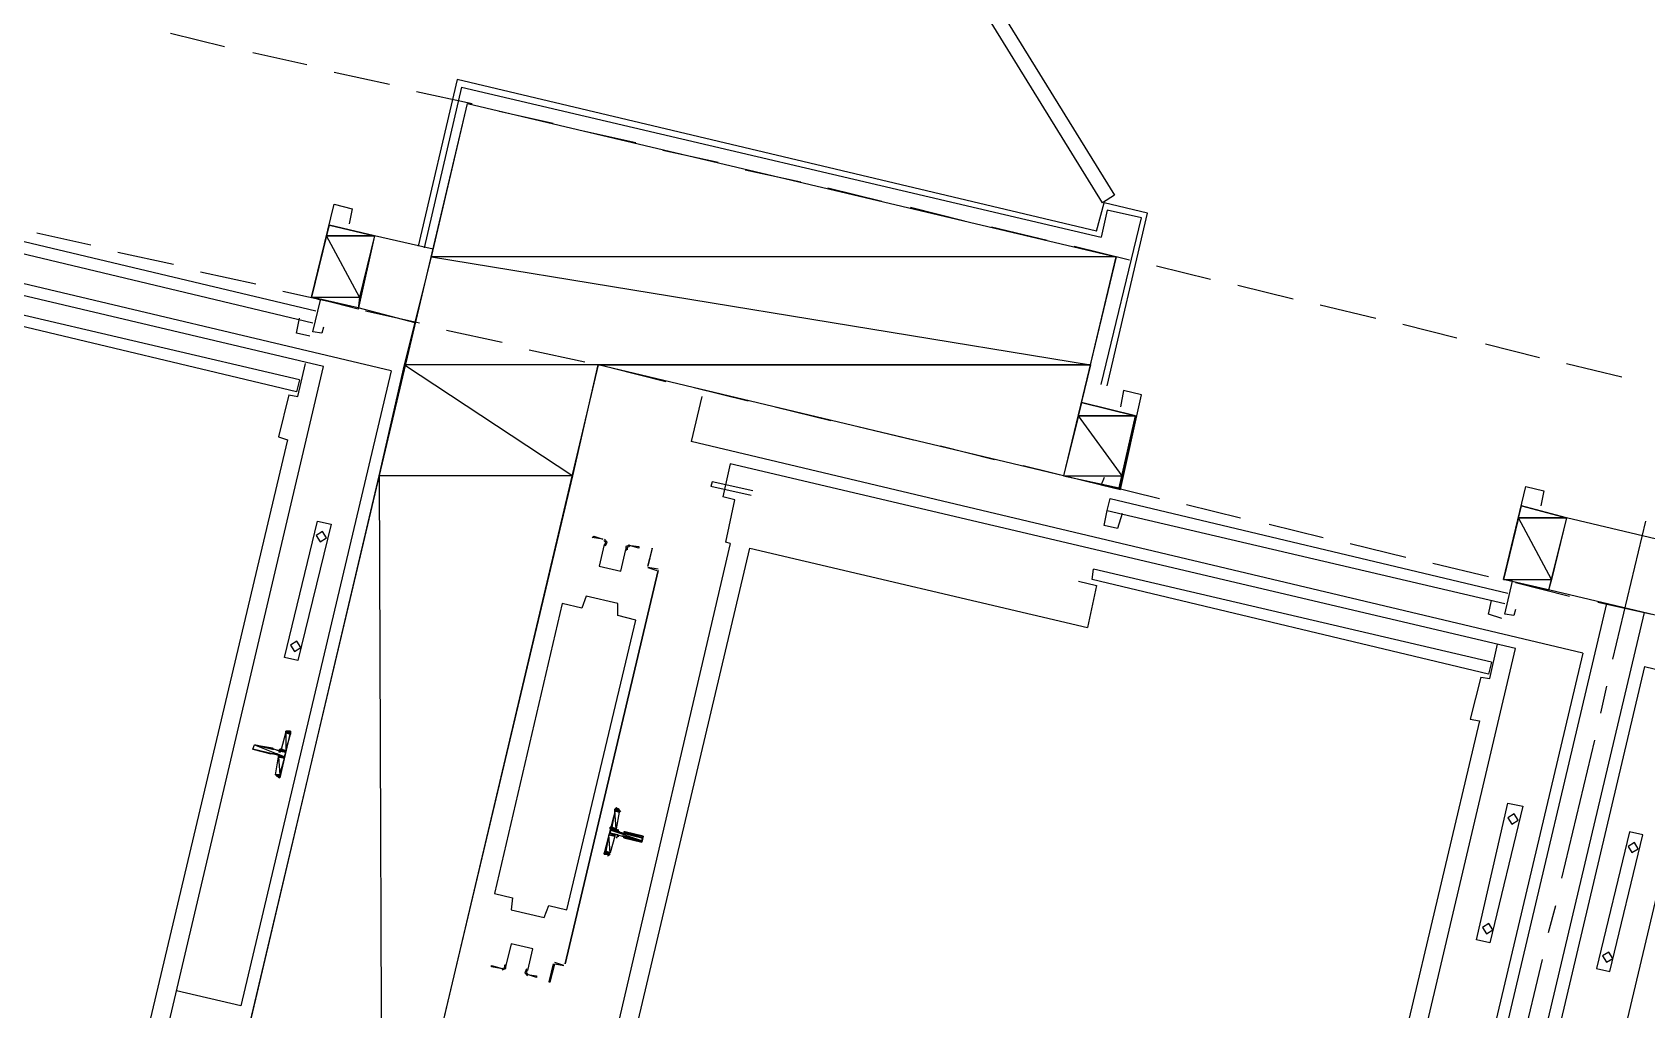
# Model space of a CAD drawing. Header units: feet. Extents: x -84 to 198, y -22 to 181.
# Drawn here: x 54.96 to 69.3, y 57.89 to 66.57 of the extents above; entities that cross this region are included whole.
import ezdxf

# ---------------------------------------------------------------- set-up
doc = ezdxf.new("R2010")
doc.units = ezdxf.units.FT
for name, color, linetype in [('A-LINEA', 7, 'CONTINUOUS'), ('A-LINEA-FINA', 9, 'CONTINUOUS'), ('A-MURO-CONCRETO', 8, 'CONTINUOUS')]:
    doc.layers.add(name, color=color, linetype=linetype)

msp = doc.modelspace()

# ---------------------------------------------------------------- linework, layer by layer
at = {"layer": 'A-LINEA'}
for p, q in [((56.1867, 66.5644), (56.6667, 66.4444)), ((56.92, 66.3911), (57.4, 66.2844)), ((57.64, 66.2178), (58.1333, 66.1111)), ((58.7333, 66.1511), (58.3867, 64.6711)), ((64.4133, 64.8044), (58.7333, 66.1511)), ((58.3733, 66.0444), (58.8667, 65.9378)), ((58.7733, 66.0844), (58.44, 64.6578)), ((58.7733, 66.0844), (64.4533, 64.7511)), ((59.1067, 65.8711), (59.5867, 65.7644)), ((59.84, 65.6978), (60.32, 65.5911)), ((58.1467, 63.5644), (50.2267, 65.4444)), ((60.56, 65.5244), (61.0533, 65.4178)), ((61.2933, 65.3511), (61.7867, 65.2444)), ((57.5467, 63.6044), (50.5733, 65.2444)), ((62.0267, 65.1911), (62.5067, 65.0711)), ((62.76, 65.0178), (63.24, 64.8978)), ((64.4133, 64.8044), (64.48, 65.0578)), ((64.8667, 64.9644), (64.48, 65.0578)), ((64.5067, 63.4311), (64.8667, 64.9644)), ((53.9333, 64.8311), (57.4533, 63.9911)), ((53.9467, 64.9378), (57.48, 64.0978)), ((57.44, 64.2178), (57.6, 64.8578)), ((58, 64.7644), (57.6, 64.8578)), ((63.48, 64.8444), (63.9733, 64.7244)), ((64.4533, 63.4444), (64.8133, 64.9244)), ((55, 64.7911), (55.48, 64.6844)), ((58, 64.7644), (57.8533, 64.1111)), ((58.52, 64.6444), (58, 64.7644)), ((55.72, 64.6178), (56.2133, 64.5111)), ((64.2133, 64.6711), (64.7067, 64.5511)), ((56.4533, 64.4444), (56.9467, 64.3378)), ((64.9467, 64.4978), (65.4267, 64.3778)), ((57.3333, 63.4844), (53.8, 64.3111)), ((57.1867, 64.2711), (57.6667, 64.1644)), ((65.6667, 64.3244), (66.16, 64.2044)), ((57.3067, 63.3778), (53.7867, 64.2178)), ((57.8533, 64.1244), (57.44, 64.2178)), ((58.36, 63.9911), (57.8533, 64.1244)), ((66.4, 64.1511), (66.8933, 64.0311)), ((57.92, 64.0978), (58.4, 63.9911)), ((67.1333, 63.9778), (67.6133, 63.8578)), ((58.64, 63.9244), (59.1333, 63.8178)), ((59.3733, 63.7511), (59.8667, 63.6444)), ((67.8667, 63.8044), (68.3467, 63.6844)), ((55.8533, 56.4178), (57.5467, 63.6044)), ((58.1467, 63.5644), (56.8133, 57.9244)), ((57.32, 63.3378), (57.3867, 63.6311)), ((60.1067, 63.5911), (60.5867, 63.4711)), ((68.5867, 63.6311), (69.08, 63.5111)), ((57.3333, 63.4844), (57.3067, 63.3778)), ((60.84, 63.4178), (61.32, 63.2978)), ((57.24, 63.3511), (57.32, 63.3378)), ((60.9067, 63.3378), (60.8133, 62.9378)), ((61.56, 63.2444), (62.0533, 63.1244)), ((64.6133, 62.5244), (64.76, 63.1644)), ((62.2933, 63.0711), (62.7867, 62.9511)), ((57.2267, 62.9511), (55.8933, 57.3244)), ((68.7333, 61.0578), (60.8133, 62.9378)), ((63.0267, 62.8978), (63.5067, 62.7778)), ((61.16, 62.7378), (61.0933, 62.4444)), ((68.1333, 61.0978), (61.16, 62.7378)), ((63.76, 62.7244), (64.24, 62.6044)), ((61.3467, 62.4578), (60.9867, 62.5378)), ((64.48, 62.5511), (64.9733, 62.4311)), ((64.5333, 62.4311), (68.0667, 61.5911)), ((64.5067, 62.3244), (68.04, 61.4978)), ((64.64, 62.2978), (64.6, 62.1644)), ((65.2133, 62.3778), (65.6933, 62.2578)), ((68.0267, 61.7111), (68.1867, 62.3644)), ((68.5867, 62.2578), (68.1867, 62.3644)), ((68.5867, 62.2578), (68.4267, 61.6178)), ((69.9467, 61.9378), (68.5867, 62.2578)), ((65.9467, 62.2044), (66.4267, 62.0844)), ((69, 61.0044), (69.2933, 62.2311)), ((61.16, 62.0311), (59.84, 56.3911)), ((60, 56.3511), (61.3333, 61.9911)), ((61.3333, 61.9911), (64.3333, 61.2844)), ((66.6667, 62.0311), (67.16, 61.9111)), ((60.52, 61.8044), (60.4267, 61.8178)), ((60.4267, 61.8178), (60.5067, 61.7911)), ((60.44, 61.8178), (60.44, 61.8178)), ((60.44, 61.8178), (60.44, 61.8178)), ((67.4, 61.8578), (67.8933, 61.7378)), ((60.52, 61.7911), (59.6933, 58.2978)), ((59.6933, 58.2978), (60.52, 61.7911)), ((60.5067, 61.7911), (60.5067, 61.7911)), ((64.3733, 61.7111), (64.3867, 61.8044)), ((67.8933, 60.8711), (64.3733, 61.7111)), ((67.92, 60.9778), (64.3867, 61.8044)), ((68.44, 61.6178), (68.0267, 61.7111)), ((68.1333, 61.6844), (68.6133, 61.5644)), ((69.7867, 61.2978), (68.44, 61.6178)), ((67.0267, 53.3778), (68.9467, 61.4978)), ((67.36, 53.2978), (69.28, 61.4178)), ((68.8667, 61.5111), (69.3467, 61.4044)), ((66.44, 53.9111), (68.1333, 61.0978)), ((67.9067, 60.8311), (67.9733, 61.1378)), ((68.7333, 61.0578), (67.4, 55.4311)), ((67.92, 60.9778), (67.8933, 60.8711)), ((67.8267, 60.8444), (67.9067, 60.8311)), ((69.28, 60.9378), (67.9467, 55.2978)), ((69.28, 60.9378), (77.1867, 59.0578)), ((68.12, 53.5244), (69.8133, 60.6978)), ((68.8933, 60.5244), (68.9467, 60.7644)), ((67.8133, 60.4578), (66.48, 54.8178)), ((57.1733, 60.2044), (57.2133, 60.3511)), ((57.2379, 60.3639), (57.2142, 60.3504)), ((68.5467, 59.0578), (68.84, 60.2844)), ((57.08, 60.1644), (57.08, 60.1644)), ((57.12, 59.9778), (57.1467, 60.1378)), ((57.1336, 59.9744), (57.1487, 59.9516)), ((60.1864, 59.6479), (60.1713, 59.6706)), ((60.1733, 59.6444), (60.1467, 59.4978)), ((60.1333, 59.4311), (60.0933, 59.2844)), ((60.1733, 59.4711), (60.2133, 59.4578)), ((60.0687, 59.2583), (60.0924, 59.2718)), ((68.4267, 58.5778), (68.4933, 58.8178)), ((59.68, 58.2844), (59.6, 58.3111)), ((59.6, 58.2978), (59.6, 58.2978)), ((59.68, 58.2978), (59.68, 58.2978)), ((59.68, 58.2978), (59.68, 58.2978)), ((68.08, 57.1111), (68.3733, 58.3378)), ((56.8133, 57.9244), (56.24, 58.0578))]:
    msp.add_line(p, q, dxfattribs=at)
for points in [[(64.4667, 65.0578), (62.8933, 67.6044), (63, 67.6711), (64.5733, 65.1244), (64.4667, 65.0578)], [(62.2, 54.5244), (61.7467, 52.5778), (55.9867, 53.9378), (58.8267, 65.9378), (64.5867, 64.5778), (64.12, 62.6311), (59.9867, 63.6178), (58.0667, 55.4978), (62.2, 54.5244)], [(57.5467, 63.9511), (57.5333, 63.8978), (57.4533, 63.9111), (57.52, 64.1911), (57.44, 64.2178), (57.64, 65.0444), (57.8, 65.0044), (57.7733, 64.8711)], [(64.8133, 64.9244), (64.5067, 64.9911), (64.4533, 64.7511)], [(57.4267, 63.8711), (57.3067, 63.8978), (57.3333, 64.0311)], [(64.48, 62.6178), (64.4533, 62.5511), (64.6267, 62.5111), (64.8133, 63.3511), (64.6533, 63.3911), (64.6267, 63.2444)], [(57.24, 63.3511), (57.1467, 62.9778), (57.2267, 62.9511)], [(64.76, 63.1644), (64.28, 63.2844), (64.12, 62.6311), (64.6133, 62.5244)], [(61.36, 62.4978), (61, 62.5778), (60.9867, 62.5378)], [(68.1333, 61.4444), (68.12, 61.3911), (68.04, 61.4044), (68.1067, 61.6978), (68.0267, 61.7111), (68.2267, 62.5378), (68.3867, 62.4978), (68.36, 62.3644)], [(61.16, 62.0311), (61.12, 62.0444), (61.2, 62.4178), (61.0933, 62.4444)], [(64.6, 62.1644), (64.48, 62.1911), (64.5067, 62.3244), (64.5333, 62.4311)], [(57.4933, 62.2311), (57.6133, 62.2044), (57.32, 60.9911), (57.2, 61.0178), (57.4933, 62.2311)], [(57.5374, 62.1365), (57.4813, 62.1019), (57.5159, 62.0457), (57.5721, 62.0804), (57.5374, 62.1365)], [(60.0267, 62.0711), (59.9333, 62.0844), (59.9467, 62.0978), (60.0267, 62.0711)], [(60.0397, 62.0235), (59.9942, 61.8309), (60.1869, 61.7853), (60.2325, 61.9779)], [(60.0397, 62.0235), (59.9942, 61.8309), (60.1869, 61.7853), (60.2325, 61.9779)], [(60.044, 62.0208), (60.0531, 62.0409), (60.0381, 62.0572)], [(60.051, 62.0095), (60.0663, 62.043), (60.0413, 62.0701)], [(60.2673, 62.017), (60.2329, 62.0039), (60.2315, 61.9671)], [(60.2644, 62.004), (60.2438, 61.9961), (60.2429, 61.9741)], [(60.2533, 62.0178), (60.3467, 62.0044), (60.3467, 61.9911), (60.2533, 62.0178)], [(60.4267, 61.8311), (60.4667, 61.9778), (60.4667, 61.9911), (60.4267, 61.8311)], [(64.2533, 61.6978), (64.4133, 61.6578), (64.3333, 61.2844)], [(59.6667, 61.4978), (59.0667, 58.9244), (59.2267, 58.8844), (59.2133, 58.7778), (59.5067, 58.7111), (59.5467, 58.8178), (59.7067, 58.7778), (60.32, 61.3511), (60.16, 61.3911), (60.16, 61.4978), (59.88, 61.5644), (59.84, 61.4578), (59.6667, 61.4978)], [(68.0133, 61.3644), (67.8933, 61.4044), (67.92, 61.5244)], [(57.3107, 61.1632), (57.2546, 61.1285), (57.2893, 61.0724), (57.3454, 61.107), (57.3107, 61.1632)], [(67.8267, 60.8444), (67.7333, 60.4711), (67.8133, 60.4578)], [(57.08, 60.1644), (56.92, 60.2044), (56.9333, 60.2444), (57.0933, 60.2178), (57.0933, 60.2044)], [(57.24, 60.3644), (57.2533, 60.3644), (57.16, 59.9511), (57.1467, 59.9644)], [(57.1333, 60.1644), (57.0933, 60.1644), (57.0933, 60.1644)], [(57.1467, 60.1911), (57.1067, 60.2044), (57.1067, 60.2044)], [(57.1595, 60.1265), (57.157, 60.1416), (57.1446, 60.1506)], [(57.1487, 60.1783), (57.1638, 60.1808), (57.1728, 60.1932)], [(60.0667, 59.2711), (60.04, 59.2711), (60.1467, 59.6844), (60.16, 59.6711)], [(68.0667, 59.7244), (68.2, 59.6978), (67.9067, 58.4844), (67.7867, 58.5111), (68.0667, 59.7244)], [(68.1241, 59.6299), (68.0679, 59.5952), (68.1026, 59.539), (68.1587, 59.5737), (68.1241, 59.6299)], [(60.1713, 59.4306), (60.1562, 59.4281), (60.1472, 59.4157)], [(60.16, 59.4444), (60.2, 59.4311), (60.2, 59.4311)], [(60.1605, 59.4957), (60.163, 59.4806), (60.1754, 59.4716)], [(60.2267, 59.4711), (60.3867, 59.4311), (60.3733, 59.3778), (60.2133, 59.4178)], [(60.2267, 59.4711), (60.2133, 59.4711), (60.2133, 59.4711)], [(69.2667, 59.4444), (69.1467, 59.4711), (68.8533, 58.2578), (68.9733, 58.2311), (69.2667, 59.4444)], [(69.1907, 59.3765), (69.1346, 59.3419), (69.1693, 59.2857), (69.2254, 59.3204), (69.1907, 59.3765)], [(67.8974, 58.6565), (67.8413, 58.6219), (67.8759, 58.5657), (67.9321, 58.6004), (67.8974, 58.6565)], [(59.3603, 58.2387), (59.4058, 58.4313), (59.2131, 58.4769), (59.1675, 58.2843)], [(59.3603, 58.2387), (59.4058, 58.4313), (59.2131, 58.4769), (59.1675, 58.2843)], [(68.9641, 58.4032), (68.9079, 58.3685), (68.9426, 58.3124), (68.9987, 58.347), (68.9641, 58.4032)], [(59.12, 58.2578), (59.04, 58.2711), (59.04, 58.2844), (59.1333, 58.2578)], [(59.1327, 58.2453), (59.1671, 58.2583), (59.1685, 58.2951)], [(59.1356, 58.2583), (59.1562, 58.2661), (59.1571, 58.2882)], [(59.349, 58.2527), (59.3337, 58.2192), (59.3587, 58.1921)], [(59.356, 58.2414), (59.3469, 58.2213), (59.3619, 58.205)], [(59.5867, 58.2978), (59.5467, 58.1378), (59.56, 58.1378), (59.6, 58.2978), (59.68, 58.2844)], [(59.36, 58.2044), (59.44, 58.1911), (59.44, 58.1778), (59.36, 58.2044)]]:
    msp.add_lwpolyline(points, dxfattribs=at)
at = {"layer": 'A-LINEA-FINA'}
for p, q in [((57.0933, 60.2044), (56.9333, 60.2444)), ((57.0933, 60.2044), (56.9333, 60.2444)), ((57.2533, 60.3511), (57.2133, 60.3644)), ((57.2533, 60.3511), (57.2267, 60.3644)), ((57.2533, 60.3644), (57.24, 60.3644)), ((57.08, 60.1644), (56.92, 60.2044)), ((57.2, 60.1378), (57.1333, 60.1644)), ((57.2, 60.1244), (57.1467, 60.1378)), ((57.2133, 60.1778), (57.16, 60.1911)), ((57.16, 59.9644), (57.12, 59.9778)), ((57.16, 59.9644), (57.1333, 59.9778)), ((57.16, 59.9644), (57.1333, 59.9644)), ((57.16, 59.9511), (57.1333, 59.9644)), ((60.1333, 59.6711), (60.1733, 59.6578)), ((60.1333, 59.6711), (60.1733, 59.6711)), ((60.1467, 59.6844), (60.16, 59.6711)), ((60.08, 59.4444), (60.1333, 59.4311)), ((60.08, 59.4444), (60.1333, 59.4311)), ((60.0933, 59.4978), (60.16, 59.4711)), ((60.0933, 59.4978), (60.16, 59.4844)), ((60.0933, 59.4978), (60.1467, 59.4844)), ((60.0933, 59.4578), (60.1467, 59.4444)), ((60.2133, 59.4711), (60.3867, 59.4311)), ((60.2133, 59.4711), (60.3867, 59.4311)), ((60.2133, 59.4578), (60.3733, 59.4178)), ((60.2133, 59.4311), (60.3733, 59.3911)), ((60.2133, 59.4178), (60.3733, 59.3778)), ((60.04, 59.2844), (60.08, 59.2711)), ((60.04, 59.2711), (60.0667, 59.2711)), ((60.0533, 59.2844), (60.08, 59.2711))]:
    msp.add_line(p, q, dxfattribs=at)
for points in [[(56.9333, 60.2444), (57.2, 60.1378), (56.92, 60.2044), (56.9333, 60.2444), (56.9333, 60.2444)], [(57.0933, 60.2044), (57.0933, 60.2044), (56.9333, 60.2444), (57.0933, 60.2044)], [(57.0933, 60.2044), (56.9333, 60.2444), (57.0933, 60.2178), (57.0933, 60.2044), (57.0933, 60.2044)], [(56.9333, 60.2444), (57.0933, 60.2044), (57.0933, 60.2044), (56.9333, 60.2444)], [(57.0933, 60.2044), (57.0933, 60.2044), (56.9333, 60.2444), (57.0933, 60.2044)], [(56.9333, 60.2444), (57.0933, 60.2044), (57.0933, 60.2044), (56.9333, 60.2444), (56.9333, 60.2444)], [(56.9333, 60.2444), (57.0933, 60.2044), (57.0933, 60.2044), (56.9333, 60.2444)], [(57.0933, 60.2044), (57.0933, 60.2044), (56.9333, 60.2444), (57.0933, 60.2044), (57.0933, 60.2044)], [(56.9333, 60.2444), (57.0933, 60.2044), (57.0933, 60.2044), (56.9333, 60.2444)], [(57.0933, 60.2044), (57.0933, 60.2044), (56.9333, 60.2444), (57.0933, 60.2044)], [(56.9333, 60.2444), (57.0933, 60.2044), (57.0933, 60.2044), (56.9333, 60.2444), (56.9333, 60.2444)], [(56.9333, 60.2444), (57.0933, 60.2044), (57.0933, 60.2044), (56.9333, 60.2444)], [(57.0933, 60.2044), (57.0933, 60.2044), (56.9333, 60.2444), (57.0933, 60.2044), (57.0933, 60.2044)], [(56.9333, 60.2444), (57.0933, 60.2044), (57.0933, 60.2044), (56.9333, 60.2444)], [(57.0933, 60.2044), (57.0933, 60.2044), (56.9333, 60.2444), (57.0933, 60.2044), (57.0933, 60.2044)], [(57.1067, 60.2044), (57.1067, 60.2044), (56.9333, 60.2444), (57.1067, 60.2044)], [(57.1067, 60.2044), (56.9333, 60.2444), (57.0933, 60.2044), (57.1067, 60.2044), (57.1067, 60.2044)], [(57.2133, 60.1778), (56.9333, 60.2444), (57.2, 60.1378), (57.2133, 60.1778)], [(57.2133, 60.3511), (57.2133, 60.1911), (57.1733, 60.2044), (57.2133, 60.3511)], [(57.2133, 60.3644), (57.2533, 60.3511), (57.2267, 60.3644), (57.2133, 60.3644)], [(57.2533, 60.3511), (57.2533, 60.3511), (57.2133, 60.3644), (57.2533, 60.3511)], [(57.2133, 60.3644), (57.2533, 60.3511), (57.2133, 60.3511), (57.2133, 60.3644), (57.2133, 60.3644)], [(57.2133, 60.3644), (57.2533, 60.3511), (57.2533, 60.3511), (57.2133, 60.3644), (57.2133, 60.3644)], [(57.2533, 60.3378), (57.2533, 60.3378), (57.2133, 60.3511), (57.2533, 60.3378)], [(57.2533, 60.3378), (57.2133, 60.3511), (57.2533, 60.3511), (57.2533, 60.3378), (57.2533, 60.3378)], [(57.2533, 60.3378), (57.2133, 60.3511), (57.2133, 60.1911), (57.2533, 60.3378)], [(57.2533, 60.3644), (57.24, 60.3644), (57.2267, 60.3644), (57.2533, 60.3644), (57.2533, 60.3644)], [(57.2267, 60.3644), (57.2533, 60.3511), (57.2533, 60.3511), (57.2267, 60.3644)], [(57.2533, 60.3511), (57.2533, 60.3511), (57.2267, 60.3644), (57.2533, 60.3511)], [(57.2533, 60.3511), (57.2267, 60.3644), (57.2533, 60.3644), (57.2533, 60.3511), (57.2533, 60.3511)], [(57.2267, 60.3644), (57.2533, 60.3511), (57.2533, 60.3511), (57.2267, 60.3644)], [(57.24, 60.3644), (57.2533, 60.3644), (57.2533, 60.3644), (57.24, 60.3644)], [(57.2533, 60.3644), (57.2533, 60.3644), (57.24, 60.3644), (57.2533, 60.3644)], [(56.92, 60.2044), (57.0933, 60.1644), (57.0933, 60.1644), (56.92, 60.2044)], [(57.0933, 60.1644), (57.0933, 60.1644), (56.92, 60.2044), (57.0933, 60.1644), (57.0933, 60.1644)], [(56.92, 60.2044), (57.0933, 60.1644), (57.0933, 60.1644), (56.92, 60.2044)], [(57.0933, 60.1644), (57.0933, 60.1644), (56.92, 60.2044), (57.0933, 60.1644), (57.0933, 60.1644)], [(56.92, 60.2044), (57.0933, 60.1644), (57.0933, 60.1644), (56.92, 60.2044)], [(57.0933, 60.1644), (57.0933, 60.1644), (56.92, 60.2044), (57.0933, 60.1644), (57.0933, 60.1644)], [(57.08, 60.1644), (57.08, 60.1644), (56.92, 60.2044), (57.08, 60.1644)], [(57.08, 60.1644), (56.92, 60.2044), (57.0933, 60.1644), (57.08, 60.1644), (57.08, 60.1644)], [(56.92, 60.2044), (57.08, 60.1644), (57.08, 60.1644), (56.92, 60.2044)], [(57.08, 60.1644), (57.08, 60.1644), (56.92, 60.2044), (57.08, 60.1644), (57.08, 60.1644)], [(56.92, 60.2044), (57.08, 60.1644), (57.08, 60.1644), (56.92, 60.2044)], [(57.08, 60.1644), (57.08, 60.1644), (56.92, 60.2044), (57.08, 60.1644)], [(56.92, 60.2044), (57.08, 60.1644), (57.08, 60.1644), (56.92, 60.2044), (56.92, 60.2044)], [(56.92, 60.2044), (57.08, 60.1644), (57.08, 60.1644), (56.92, 60.2044)], [(57.08, 60.1644), (57.08, 60.1644), (56.92, 60.2044), (57.08, 60.1644), (57.08, 60.1644)], [(56.92, 60.2044), (57.08, 60.1644), (57.08, 60.1644), (56.92, 60.2044)], [(57.08, 60.1644), (57.08, 60.1644), (56.92, 60.2044), (57.08, 60.1644), (57.08, 60.1644)], [(57.1467, 60.1378), (57.16, 59.9778), (57.12, 59.9778), (57.1467, 60.1378), (57.1467, 60.1378)], [(57.1333, 60.1644), (57.2, 60.1378), (57.2, 60.1378), (57.1333, 60.1644)], [(57.2, 60.1378), (57.2, 60.1378), (57.1333, 60.1644), (57.2, 60.1378), (57.2, 60.1378)], [(57.1333, 60.1644), (57.2, 60.1378), (57.1467, 60.1511), (57.1333, 60.1644), (57.1333, 60.1644)], [(57.16, 60.1911), (57.2133, 60.1778), (57.1467, 60.1911), (57.16, 60.1911), (57.16, 60.1911)], [(57.1467, 60.1911), (57.2133, 60.1778), (57.2133, 60.1778), (57.1467, 60.1911)], [(57.2133, 60.1778), (57.2133, 60.1778), (57.1467, 60.1911), (57.2133, 60.1778), (57.2133, 60.1778)], [(57.1467, 60.1911), (57.2133, 60.1778), (57.2133, 60.1778), (57.1467, 60.1911)], [(57.2133, 60.1778), (57.2133, 60.1778), (57.1467, 60.1911), (57.2133, 60.1778), (57.2133, 60.1778)], [(57.1467, 60.1511), (57.2, 60.1378), (57.2, 60.1378), (57.1467, 60.1511)], [(57.2, 60.1378), (57.2, 60.1378), (57.1467, 60.1511), (57.2, 60.1378), (57.2, 60.1378)], [(57.1467, 60.1511), (57.2, 60.1378), (57.2, 60.1378), (57.1467, 60.1511)], [(57.2, 60.1378), (57.2, 60.1378), (57.1467, 60.1511), (57.2, 60.1378), (57.2, 60.1378)], [(57.1467, 60.1511), (57.2, 60.1378), (57.2, 60.1378), (57.1467, 60.1511)], [(57.2, 60.1378), (57.2, 60.1378), (57.1467, 60.1511), (57.2, 60.1378), (57.2, 60.1378)], [(57.1467, 60.1511), (57.2, 60.1378), (57.2, 60.1378), (57.1467, 60.1511)], [(57.2, 60.1378), (57.2, 60.1378), (57.1467, 60.1511), (57.2, 60.1378), (57.2, 60.1378)], [(57.2, 60.1378), (57.1467, 60.1511), (57.2, 60.1244), (57.2, 60.1378)], [(57.1467, 60.1511), (57.2, 60.1244), (57.1467, 60.1378), (57.1467, 60.1511)], [(57.1467, 60.1378), (57.2, 60.1244), (57.2, 60.1244), (57.1467, 60.1378)], [(57.2, 60.1244), (57.2, 60.1244), (57.1467, 60.1378), (57.2, 60.1244)], [(57.2, 60.1244), (57.1467, 60.1378), (57.2, 60.1244), (57.2, 60.1244), (57.2, 60.1244)], [(57.2, 60.1244), (57.1467, 60.1378), (57.16, 59.9778), (57.2, 60.1244)], [(57.2133, 60.1911), (57.1733, 60.2044), (57.16, 60.2044), (57.2133, 60.1911), (57.2133, 60.1911)], [(57.2133, 60.1911), (57.2133, 60.1911), (57.16, 60.2044), (57.2133, 60.1911)], [(57.2133, 60.1911), (57.16, 60.2044), (57.2133, 60.1911), (57.2133, 60.1911), (57.2133, 60.1911)], [(57.2133, 60.1911), (57.16, 60.2044), (57.2133, 60.1778), (57.2133, 60.1911)], [(57.16, 60.2044), (57.2133, 60.1778), (57.16, 60.1911), (57.16, 60.2044), (57.16, 60.2044)], [(57.16, 60.1911), (57.2133, 60.1778), (57.2133, 60.1778), (57.16, 60.1911)], [(57.2133, 60.1778), (57.2133, 60.1778), (57.16, 60.1911), (57.2133, 60.1778), (57.2133, 60.1778)], [(57.16, 60.1911), (57.2133, 60.1778), (57.2133, 60.1778), (57.16, 60.1911)], [(57.2133, 60.1778), (57.2133, 60.1778), (57.16, 60.1911), (57.2133, 60.1778), (57.2133, 60.1778)], [(57.16, 60.1911), (57.2133, 60.1778), (57.2133, 60.1778), (57.16, 60.1911)], [(57.2133, 60.1778), (57.2133, 60.1778), (57.16, 60.1911), (57.2133, 60.1778), (57.2133, 60.1778)], [(57.1733, 60.2044), (57.2133, 60.1911), (57.2133, 60.1911), (57.1733, 60.2044)], [(57.1333, 59.9778), (57.16, 59.9644), (57.12, 59.9778), (57.1333, 59.9778)], [(57.12, 59.9778), (57.16, 59.9644), (57.16, 59.9644), (57.12, 59.9778)], [(57.16, 59.9644), (57.16, 59.9644), (57.12, 59.9778), (57.16, 59.9644)], [(57.16, 59.9644), (57.12, 59.9778), (57.16, 59.9778), (57.16, 59.9644), (57.16, 59.9644)], [(57.12, 59.9778), (57.16, 59.9644), (57.16, 59.9644), (57.12, 59.9778), (57.12, 59.9778)], [(57.1333, 59.9778), (57.16, 59.9644), (57.1333, 59.9644), (57.1333, 59.9778)], [(57.1333, 59.9644), (57.16, 59.9644), (57.16, 59.9644), (57.1333, 59.9644), (57.1333, 59.9644)], [(57.1467, 59.9644), (57.16, 59.9511), (57.1333, 59.9644), (57.1467, 59.9644)], [(57.1333, 59.9644), (57.16, 59.9511), (57.16, 59.9511), (57.1333, 59.9644)], [(57.16, 59.9511), (57.16, 59.9511), (57.1333, 59.9644), (57.16, 59.9511)], [(57.16, 59.9511), (57.1333, 59.9644), (57.16, 59.9644), (57.16, 59.9511), (57.16, 59.9511)], [(57.1333, 59.9644), (57.16, 59.9511), (57.16, 59.9511), (57.1333, 59.9644), (57.1333, 59.9644)], [(60.1067, 59.5111), (60.1467, 59.4978), (60.1333, 59.6578), (60.1067, 59.5111)], [(60.1333, 59.6711), (60.1733, 59.6711), (60.1467, 59.6844), (60.1333, 59.6711)], [(60.1733, 59.6711), (60.1333, 59.6711), (60.1733, 59.6578), (60.1733, 59.6711)], [(60.1733, 59.6578), (60.1333, 59.6711), (60.1333, 59.6711), (60.1733, 59.6578)], [(60.1333, 59.6711), (60.1333, 59.6711), (60.1733, 59.6578), (60.1333, 59.6711)], [(60.1333, 59.6711), (60.1733, 59.6578), (60.1333, 59.6578), (60.1333, 59.6711), (60.1333, 59.6711)], [(60.1733, 59.6578), (60.1333, 59.6711), (60.1333, 59.6711), (60.1733, 59.6578)], [(60.1333, 59.6711), (60.1333, 59.6711), (60.1733, 59.6711), (60.1333, 59.6711)], [(60.1733, 59.6711), (60.1333, 59.6711), (60.1333, 59.6711), (60.1733, 59.6711)], [(60.1333, 59.6711), (60.1333, 59.6711), (60.1733, 59.6711), (60.1333, 59.6711), (60.1333, 59.6711)], [(60.1467, 59.4978), (60.1333, 59.6578), (60.1733, 59.6444), (60.1467, 59.4978)], [(60.1333, 59.6578), (60.1733, 59.6444), (60.1733, 59.6578), (60.1333, 59.6578), (60.1333, 59.6578)], [(60.1733, 59.6444), (60.1333, 59.6578), (60.1333, 59.6578), (60.1733, 59.6444), (60.1733, 59.6444)], [(60.1733, 59.6711), (60.1467, 59.6844), (60.16, 59.6711), (60.1733, 59.6711)], [(60.16, 59.6711), (60.1467, 59.6844), (60.1467, 59.6844), (60.16, 59.6711), (60.16, 59.6711)], [(60.0933, 59.5111), (60.0933, 59.5111), (60.1467, 59.4978), (60.0933, 59.5111)], [(60.0933, 59.5111), (60.1467, 59.4978), (60.0933, 59.4978), (60.0933, 59.5111), (60.0933, 59.5111)], [(60.1067, 59.5111), (60.1467, 59.4978), (60.0933, 59.5111), (60.1067, 59.5111), (60.1067, 59.5111)], [(60.1067, 59.5111), (60.1067, 59.5111), (60.1467, 59.4978), (60.1067, 59.5111)], [(60.0533, 59.2978), (60.0933, 59.2844), (60.08, 59.4444), (60.0533, 59.2978)], [(60.08, 59.4444), (60.1333, 59.4444), (60.0933, 59.4578), (60.08, 59.4444)], [(60.0933, 59.2844), (60.08, 59.4444), (60.1333, 59.4311), (60.0933, 59.2844)], [(60.1333, 59.4311), (60.08, 59.4444), (60.08, 59.4444), (60.1333, 59.4311)], [(60.08, 59.4444), (60.08, 59.4444), (60.1333, 59.4311), (60.08, 59.4444)], [(60.1333, 59.4311), (60.08, 59.4444), (60.1333, 59.4444), (60.1333, 59.4311), (60.1333, 59.4311)], [(60.1333, 59.4311), (60.08, 59.4444), (60.08, 59.4444), (60.1333, 59.4311), (60.1333, 59.4311)], [(60.0933, 59.4844), (60.1733, 59.4711), (60.0933, 59.4978), (60.0933, 59.4844)], [(60.1733, 59.4711), (60.0933, 59.4978), (60.16, 59.4711), (60.1733, 59.4711), (60.1733, 59.4711)], [(60.16, 59.4711), (60.0933, 59.4978), (60.0933, 59.4978), (60.16, 59.4711)], [(60.0933, 59.4978), (60.0933, 59.4978), (60.16, 59.4711), (60.0933, 59.4978), (60.0933, 59.4978)], [(60.16, 59.4711), (60.0933, 59.4978), (60.16, 59.4844), (60.16, 59.4711), (60.16, 59.4711)], [(60.16, 59.4844), (60.0933, 59.4978), (60.0933, 59.4978), (60.16, 59.4844)], [(60.0933, 59.4978), (60.0933, 59.4978), (60.16, 59.4844), (60.0933, 59.4978), (60.0933, 59.4978)], [(60.16, 59.4844), (60.0933, 59.4978), (60.1467, 59.4844), (60.16, 59.4844), (60.16, 59.4844)], [(60.1467, 59.4844), (60.0933, 59.4978), (60.0933, 59.4978), (60.1467, 59.4844)], [(60.0933, 59.4978), (60.0933, 59.4978), (60.1467, 59.4844), (60.0933, 59.4978), (60.0933, 59.4978)], [(60.1467, 59.4844), (60.0933, 59.4978), (60.1467, 59.4978), (60.1467, 59.4844), (60.1467, 59.4844)], [(60.0933, 59.4578), (60.3733, 59.3911), (60.0933, 59.4844), (60.0933, 59.4578)], [(60.3733, 59.3911), (60.0933, 59.4844), (60.3733, 59.4178), (60.3733, 59.3911), (60.3733, 59.3911)], [(60.1333, 59.4444), (60.0933, 59.4578), (60.1467, 59.4444), (60.1333, 59.4444), (60.1333, 59.4444)], [(60.1467, 59.4444), (60.0933, 59.4578), (60.0933, 59.4578), (60.1467, 59.4444)], [(60.0933, 59.4578), (60.0933, 59.4578), (60.1467, 59.4444), (60.0933, 59.4578), (60.0933, 59.4578)], [(60.1467, 59.4444), (60.0933, 59.4578), (60.0933, 59.4578), (60.1467, 59.4444)], [(60.0933, 59.4578), (60.0933, 59.4578), (60.1467, 59.4444), (60.0933, 59.4578), (60.0933, 59.4578)], [(60.1467, 59.4444), (60.0933, 59.4578), (60.0933, 59.4578), (60.1467, 59.4444)], [(60.0933, 59.4578), (60.0933, 59.4578), (60.1467, 59.4444), (60.0933, 59.4578), (60.0933, 59.4578)], [(60.1467, 59.4444), (60.0933, 59.4578), (60.16, 59.4444), (60.1467, 59.4444), (60.1467, 59.4444)], [(60.16, 59.4444), (60.0933, 59.4578), (60.0933, 59.4578), (60.16, 59.4444)], [(60.0933, 59.4578), (60.0933, 59.4578), (60.16, 59.4444), (60.0933, 59.4578), (60.0933, 59.4578)], [(60.2, 59.4311), (60.2, 59.4311), (60.3733, 59.3911), (60.2, 59.4311)], [(60.2, 59.4311), (60.3733, 59.3911), (60.2133, 59.4311), (60.2, 59.4311), (60.2, 59.4311)], [(60.3733, 59.3911), (60.2, 59.4311), (60.2, 59.4311), (60.3733, 59.3911)], [(60.2, 59.4311), (60.2, 59.4311), (60.3733, 59.3911), (60.2, 59.4311), (60.2, 59.4311)], [(60.3733, 59.3911), (60.2, 59.4311), (60.2, 59.4311), (60.3733, 59.3911)], [(60.2, 59.4311), (60.2, 59.4311), (60.3733, 59.3911), (60.2, 59.4311), (60.2, 59.4311)], [(60.3733, 59.3911), (60.2, 59.4311), (60.2, 59.4311), (60.3733, 59.3911)], [(60.2, 59.4311), (60.2, 59.4311), (60.3733, 59.3911), (60.2, 59.4311), (60.2, 59.4311)], [(60.2133, 59.4578), (60.3733, 59.4311), (60.2133, 59.4711), (60.2133, 59.4578)], [(60.3733, 59.4311), (60.2133, 59.4711), (60.3867, 59.4311), (60.3733, 59.4311)], [(60.3867, 59.4311), (60.2133, 59.4711), (60.2133, 59.4711), (60.3867, 59.4311), (60.3867, 59.4311)], [(60.3867, 59.4311), (60.2133, 59.4711), (60.2133, 59.4711), (60.3867, 59.4311)], [(60.2133, 59.4711), (60.2133, 59.4711), (60.3867, 59.4311), (60.2133, 59.4711), (60.2133, 59.4711)], [(60.3867, 59.4311), (60.2133, 59.4711), (60.2133, 59.4711), (60.3867, 59.4311)], [(60.2133, 59.4711), (60.2133, 59.4711), (60.3867, 59.4311), (60.2133, 59.4711)], [(60.3867, 59.4311), (60.2133, 59.4711), (60.2133, 59.4711), (60.3867, 59.4311), (60.3867, 59.4311)], [(60.3867, 59.4311), (60.2133, 59.4711), (60.2133, 59.4711), (60.3867, 59.4311)], [(60.2133, 59.4711), (60.2133, 59.4711), (60.3867, 59.4311), (60.2133, 59.4711), (60.2133, 59.4711)], [(60.2267, 59.4711), (60.3867, 59.4311), (60.2133, 59.4711), (60.2267, 59.4711), (60.2267, 59.4711)], [(60.3733, 59.4178), (60.2133, 59.4578), (60.2133, 59.4578), (60.3733, 59.4178)], [(60.2133, 59.4578), (60.2133, 59.4578), (60.3733, 59.4178), (60.2133, 59.4578), (60.2133, 59.4578)], [(60.3733, 59.4178), (60.2133, 59.4578), (60.3733, 59.4311), (60.3733, 59.4178), (60.3733, 59.4178)], [(60.3733, 59.3911), (60.2133, 59.4311), (60.2133, 59.4311), (60.3733, 59.3911)], [(60.2133, 59.4311), (60.2133, 59.4311), (60.3733, 59.3911), (60.2133, 59.4311)], [(60.2133, 59.4311), (60.3733, 59.3911), (60.2133, 59.4178), (60.2133, 59.4311), (60.2133, 59.4311)], [(60.3733, 59.3911), (60.2133, 59.4311), (60.2133, 59.4311), (60.3733, 59.3911)], [(60.2133, 59.4311), (60.2133, 59.4311), (60.3733, 59.3911), (60.2133, 59.4311), (60.2133, 59.4311)], [(60.3733, 59.3911), (60.2133, 59.4311), (60.2133, 59.4311), (60.3733, 59.3911)], [(60.2133, 59.4311), (60.2133, 59.4311), (60.3733, 59.3911), (60.2133, 59.4311), (60.2133, 59.4311)], [(60.3733, 59.3778), (60.2133, 59.4178), (60.3733, 59.3911), (60.3733, 59.3778), (60.3733, 59.3778)], [(60.2267, 59.4711), (60.2267, 59.4711), (60.3867, 59.4311), (60.2267, 59.4711)], [(60.08, 59.2711), (60.04, 59.2844), (60.04, 59.2844), (60.08, 59.2711)], [(60.04, 59.2844), (60.04, 59.2844), (60.08, 59.2711), (60.04, 59.2844)], [(60.04, 59.2844), (60.08, 59.2711), (60.04, 59.2711), (60.04, 59.2844), (60.04, 59.2844)], [(60.0533, 59.2844), (60.08, 59.2711), (60.04, 59.2844), (60.0533, 59.2844), (60.0533, 59.2844)], [(60.08, 59.2711), (60.0667, 59.2711), (60.04, 59.2711), (60.08, 59.2711)], [(60.0667, 59.2711), (60.04, 59.2711), (60.04, 59.2711), (60.0667, 59.2711)], [(60.04, 59.2711), (60.04, 59.2711), (60.0667, 59.2711), (60.04, 59.2711)], [(60.0667, 59.2711), (60.04, 59.2711), (60.04, 59.2711), (60.0667, 59.2711)], [(60.04, 59.2711), (60.04, 59.2711), (60.0667, 59.2711), (60.04, 59.2711), (60.04, 59.2711)], [(60.0533, 59.2978), (60.0533, 59.2978), (60.0933, 59.2844), (60.0533, 59.2978)], [(60.0533, 59.2978), (60.0933, 59.2844), (60.0533, 59.2844), (60.0533, 59.2978), (60.0533, 59.2978)], [(60.0533, 59.2844), (60.0533, 59.2844), (60.08, 59.2711), (60.0533, 59.2844)], [(60.08, 59.2711), (60.0533, 59.2844), (60.0933, 59.2844), (60.08, 59.2711), (60.08, 59.2711)]]:
    msp.add_lwpolyline(points, dxfattribs=at)
at = {"layer": 'A-MURO-CONCRETO'}
for points in [[(58.8267, 65.9378), (64.5867, 64.5778), (58.5067, 64.5778), (58.8267, 65.9378), (58.8267, 65.9378)], [(57.6, 64.8578), (58, 64.7644), (57.5733, 64.7644), (57.6, 64.8578), (57.6, 64.8578)], [(57.5733, 64.7644), (57.44, 64.2178), (57.8667, 64.2178), (57.5733, 64.7644)], [(57.5733, 64.7644), (58, 64.7644), (57.8667, 64.2178), (57.5733, 64.7644), (57.5733, 64.7644)], [(58.5067, 64.5778), (64.36, 63.6178), (58.2667, 63.6178), (58.5067, 64.5778), (58.5067, 64.5778)], [(64.5867, 64.5778), (58.5067, 64.5778), (64.36, 63.6178), (64.5867, 64.5778)], [(57.44, 64.2178), (57.8667, 64.2178), (57.8533, 64.1111), (57.44, 64.2178), (57.44, 64.2178)], [(58.2667, 63.6178), (59.76, 62.6311), (58.04, 62.6311), (58.2667, 63.6178), (58.2667, 63.6178)], [(59.9867, 63.6178), (58.2667, 63.6178), (59.76, 62.6311), (59.9867, 63.6178)], [(59.9867, 63.6178), (64.36, 63.6178), (64.12, 62.6311), (59.9867, 63.6178), (59.9867, 63.6178)], [(64.28, 63.2844), (64.76, 63.1644), (64.2533, 63.1644), (64.28, 63.2844), (64.28, 63.2844)], [(64.2533, 63.1644), (64.12, 62.6311), (64.64, 62.6311), (64.2533, 63.1644)], [(64.2533, 63.1644), (64.76, 63.1644), (64.64, 62.6311), (64.2533, 63.1644), (64.2533, 63.1644)], [(58.04, 62.6311), (58.0667, 55.4978), (56.36, 55.4978), (58.04, 62.6311), (58.04, 62.6311)], [(59.76, 62.6311), (58.04, 62.6311), (58.0667, 55.4978), (59.76, 62.6311)], [(64.12, 62.6311), (64.64, 62.6311), (64.6133, 62.5111), (64.12, 62.6311), (64.12, 62.6311)], [(68.16, 62.2578), (68.0267, 61.7111), (68.4533, 61.7111), (68.16, 62.2578)], [(68.1867, 62.3644), (68.5867, 62.2578), (68.16, 62.2578), (68.1867, 62.3644), (68.1867, 62.3644)], [(68.16, 62.2578), (68.5867, 62.2578), (68.4533, 61.7111), (68.16, 62.2578), (68.16, 62.2578)], [(68.0267, 61.7111), (68.4533, 61.7111), (68.4267, 61.6178), (68.0267, 61.7111), (68.0267, 61.7111)]]:
    msp.add_lwpolyline(points, dxfattribs=at)

doc.saveas('drawing.dxf')
